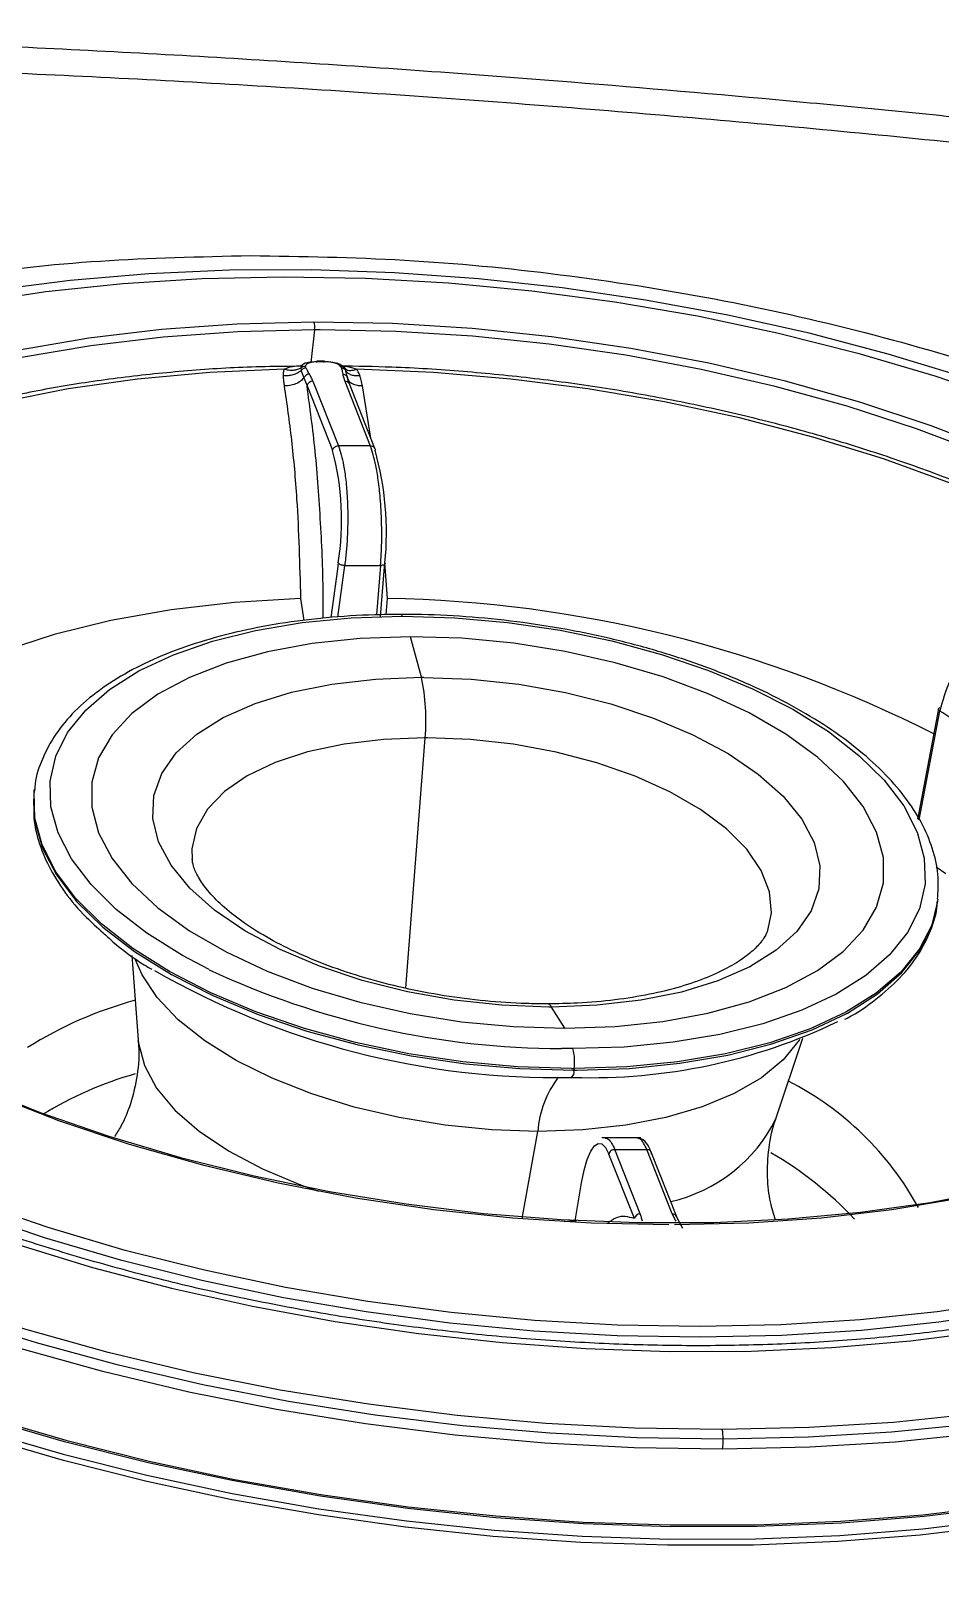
# Model space of a CAD drawing. Extents: x 943 to 1030, y 781 to 934.
# Drawn here: x 1004.352 to 1006.319, y 819.148 to 822.481 of the extents above; entities that cross this region are included whole.
import ezdxf

# ---------------------------------------------------------------- set-up
doc = ezdxf.new("R2010")
doc.units = 0
doc.header["$MEASUREMENT"] = 0
doc.layers.add('1', color=4, linetype='Continuous')

# ---------------------------------------------------------------- blocks, each defined once
blk = doc.blocks.new('AIRA')
at = {"layer": '1', "color": 3, "linetype": 'Continuous', "lineweight": 25}
for p, q in [((61.7885, 18.6687), (61.7801, 18.5981)), ((61.809, 18.6009), (61.7939, 18.6009)), ((61.753, 18.59), (61.731, 18.5896)), ((61.7587, 18.5861), (61.7591, 18.5802)), ((61.7591, 18.5802), (61.7653, 18.5648)), ((61.7653, 18.5648), (61.772, 18.5475)), ((61.8543, 18.5842), (61.8515, 18.5878)), ((61.856, 18.5803), (61.853, 18.5862)), ((61.8572, 18.5827), (61.8543, 18.5843)), ((61.8584, 18.5701), (61.856, 18.5803)), ((61.8597, 18.5648), (61.8584, 18.5701)), ((61.8585, 18.5679), (61.8586, 18.57)), ((61.8629, 18.553), (61.8585, 18.5679)), ((61.8592, 18.5674), (61.8602, 18.5609)), ((61.8629, 18.5577), (61.8597, 18.5648)), ((61.8625, 18.554), (61.8597, 18.5648)), ((61.772, 18.5475), (61.827, 18.4081)), ((61.7847, 18.5576), (61.8398, 18.4181)), ((61.8539, 18.5575), (61.9089, 18.4181)), ((61.9187, 18.4121), (61.8636, 18.5516)), ((61.9099, 18.4343), (61.8923, 18.5473)), ((61.9089, 18.4181), (61.8398, 18.4181)), ((61.9313, 18.0489), (61.9406, 18.1646)), ((61.9464, 18.0879), (61.9406, 18.1653)), ((61.8376, 18.1514), (61.8232, 18.0464)), ((61.8394, 18.1645), (61.8376, 18.1514)), ((61.8383, 18.0474), (61.8536, 18.159)), ((61.8536, 18.159), (61.931, 18.1591)), ((61.931, 18.1591), (61.9224, 18.0524)), ((61.758, 18.0879), (61.7651, 18.0398)), ((61.943, 18.0527), (61.9464, 18.0879)), ((62.0194, 17.9172), (61.9956, 18.0051)), ((63.1377, 17.8491), (63.0931, 17.6131)), ((63.0963, 17.6089), (63.1407, 17.8442)), ((61.9858, 17.2447), (62.0276, 17.7867)), ((61.1825, 17.6753), (61.182, 17.6715)), ((61.182, 17.6714), (61.1825, 17.6753)), ((63.1328, 17.5075), (63.1539, 17.4932)), ((63.1356, 17.4295), (63.136, 17.4333)), ((63.1365, 17.4372), (63.136, 17.4333)), ((61.3931, 17.3155), (61.4069, 17.1333)), ((62.3298, 17.1583), (62.3007, 17.2043)), ((62.7861, 16.9624), (62.8445, 17.137)), ((62.3471, 17.1143), (62.3226, 17.1144)), ((62.3498, 17.0714), (62.3494, 17.0676)), ((62.2374, 16.7468), (62.2715, 16.9352)), ((62.4937, 16.9215), (62.4096, 16.9214)), ((62.48, 16.7467), (62.4251, 16.886)), ((62.4378, 16.896), (62.507, 16.8961)), ((62.4928, 16.7568), (62.4378, 16.896)), ((62.5619, 16.7568), (62.507, 16.8961)), ((62.5716, 16.7509), (62.5167, 16.8902)), ((62.3519, 16.7419), (62.3658, 16.824)), ((62.5776, 16.7382), (62.5709, 16.7523)), ((62.5848, 16.7253), (62.5775, 16.7384))]:
    blk.add_line(p, q, dxfattribs=at)
at = {"layer": '1', "color": 3, "linetype": 'Continuous', "lineweight": 25, "flags": 128}
for points in [[(63.8351, 18.2863), (63.7914, 18.3109), (63.6546, 18.3815), (63.5091, 18.4478), (63.3558, 18.5092), (63.1955, 18.5655), (63.0292, 18.6163), (62.8579, 18.6614), (62.6825, 18.7003), (62.5042, 18.7331), (62.3239, 18.7593), (62.1426, 18.779), (61.9615, 18.7919), (61.7817, 18.798), (61.604, 18.7973), (61.4297, 18.7897), (61.2597, 18.7754), (61.0951, 18.7543), (60.9367, 18.7267), (60.7855, 18.6926), (60.6424, 18.6523), (60.5301, 18.6142)], [(61.0463, 18.7269), (61.2069, 18.7513), (61.3735, 18.7689), (61.5449, 18.7796), (61.7202, 18.7834), (61.8983, 18.7802), (62.078, 18.77), (62.2584, 18.753), (62.4381, 18.7291), (62.6163, 18.6986), (62.7917, 18.6617), (62.9632, 18.6185), (63.1299, 18.5694), (63.2908, 18.5146)], [(61.7885, 18.6687), (61.6225, 18.6645), (61.4608, 18.653), (61.3045, 18.6343), (61.1548, 18.6085), (61.013, 18.5757), (60.88, 18.5363), (60.7569, 18.4906), (60.6445, 18.4388), (60.5439, 18.3815), (60.4557, 18.3189), (60.3806, 18.2517), (60.3191, 18.1802), (60.2718, 18.1052), (60.239, 18.027), (60.221, 17.9464), (60.2179, 17.8639), (60.2296, 17.7801), (60.2562, 17.6958)], [(61.7871, 18.6853), (61.62, 18.6811), (61.4571, 18.6695), (61.2998, 18.6507), (61.1491, 18.6247), (61.0063, 18.5917), (60.8723, 18.552), (60.7484, 18.506), (60.6353, 18.4539), (60.534, 18.3961), (60.4451, 18.3331), (60.3695, 18.2654), (60.3077, 18.1935), (60.26, 18.1179), (60.2407, 18.0766)], [(64.1131, 17.7168), (64.0716, 17.8017), (64.0157, 17.8859), (63.9458, 17.9687), (63.8625, 18.0496), (63.7664, 18.1279), (63.6581, 18.2031), (63.5387, 18.2745), (63.4088, 18.3416), (63.2696, 18.4039), (63.1221, 18.461), (62.9674, 18.5123), (62.8068, 18.5576), (62.6413, 18.5964), (62.4723, 18.6284), (62.3011, 18.6535), (62.1289, 18.6715), (61.9572, 18.6821), (61.7871, 18.6853)], [(62.5665, 16.7339), (62.7277, 16.7379), (62.885, 16.7487), (63.0372, 16.7664), (63.1832, 16.7908)], [(63.2336, 18.4004), (63.0901, 18.4545), (62.94, 18.5032), (62.7844, 18.5461), (62.6244, 18.583), (62.4613, 18.6135), (62.2961, 18.6375), (62.13, 18.6548), (61.9643, 18.6652), (61.8002, 18.6687)], [(61.7226, 18.5834), (61.5617, 18.5763), (61.4055, 18.562), (61.2552, 18.5407), (61.1119, 18.5124), (60.9766, 18.4775), (60.8506, 18.4361), (60.7346, 18.3887), (60.6297, 18.3355), (60.5366, 18.277), (60.456, 18.2136), (60.3886, 18.1459)], [(63.5549, 18.147), (63.4344, 18.2147), (63.3042, 18.2779), (63.1653, 18.3363), (63.0188, 18.3894), (62.8658, 18.4368), (62.7074, 18.478), (62.5449, 18.5128), (62.3796, 18.541), (62.2126, 18.5622), (62.0453, 18.5764), (61.879, 18.5834)], [(62.6721, 16.2699), (62.4855, 16.2728), (62.2972, 16.2825), (62.1081, 16.2989), (61.9193, 16.322), (61.7318, 16.3516), (61.5466, 16.3876), (61.3646, 16.4298), (61.1869, 16.478), (61.0143, 16.5318)], [(61.758, 18.0879), (61.6153, 18.0793), (61.478, 18.0633), (61.3475, 18.0401), (61.2252, 18.0098), (61.1123, 17.9728), (61.01, 17.9295), (60.9194, 17.8803), (60.8874, 17.8597)], [(61.5604, 17.2851), (61.5029, 17.3154), (61.4258, 17.3637), (61.3594, 17.4151), (61.3048, 17.469), (61.2626, 17.5245), (61.2336, 17.5808), (61.2182, 17.6372), (61.2165, 17.6927), (61.2286, 17.7466), (61.2543, 17.7981), (61.2933, 17.8465), (61.3449, 17.891), (61.4085, 17.931), (61.4831, 17.9659), (61.5676, 17.9952), (61.6607, 18.0185), (61.7612, 18.0354), (61.8675, 18.0456), (61.9782, 18.0492)], [(61.9782, 18.0492), (62.0915, 18.0459), (62.2059, 18.0358), (62.3196, 18.0191), (62.4311, 17.996), (62.5386, 17.9669), (62.6406, 17.9322), (62.7357, 17.8924), (62.8225, 17.848), (62.8996, 17.7998), (62.9659, 17.7483), (63.0206, 17.6945), (63.0627, 17.639), (63.0917, 17.5826), (63.1072, 17.5263), (63.1089, 17.4707), (63.0968, 17.4168), (63.071, 17.3653), (63.0321, 17.3169), (62.9804, 17.2724), (62.9168, 17.2324), (62.8422, 17.1975), (62.7578, 17.1682), (62.6646, 17.145), (62.5641, 17.1281), (62.4578, 17.1178), (62.3471, 17.1143)], [(61.9956, 18.0051), (61.8872, 18.0014), (61.7835, 17.9905), (61.6863, 17.9726), (61.5972, 17.948), (61.5178, 17.9171), (61.4495, 17.8805), (61.3934, 17.8388), (61.3504, 17.7927), (61.3213, 17.743), (61.3066, 17.6905), (61.3066, 17.6362), (61.3212, 17.5809), (61.3502, 17.5256), (61.3931, 17.4713), (61.4492, 17.4189), (61.5175, 17.3693), (61.5968, 17.3233), (61.6858, 17.2818), (61.783, 17.2453), (61.8866, 17.2147), (61.995, 17.1903), (62.1063, 17.1726), (62.2185, 17.1619), (62.3298, 17.1583)], [(62.3298, 17.1583), (62.4382, 17.1621), (62.5419, 17.173), (62.6391, 17.1909), (62.7281, 17.2155), (62.8075, 17.2463), (62.8758, 17.2829), (62.932, 17.3246), (62.9749, 17.3707), (63.004, 17.4205), (63.0187, 17.4729), (63.0187, 17.5273), (63.0041, 17.5825), (62.9751, 17.6378), (62.9322, 17.6921), (62.8761, 17.7445), (62.8079, 17.7941), (62.7285, 17.8401), (62.6395, 17.8817), (62.5424, 17.9181), (62.4387, 17.9488), (62.3303, 17.9732), (62.219, 17.9909), (62.1068, 18.0016), (61.9956, 18.0051)], [(62.2952, 17.2043), (62.1931, 17.2082), (62.0903, 17.2193), (61.989, 17.2373), (61.8911, 17.2618), (61.7987, 17.2924), (61.7136, 17.3284), (61.6375, 17.3691), (61.572, 17.4137), (61.5185, 17.4613), (61.4779, 17.5108), (61.4511, 17.5615), (61.4387, 17.612), (61.441, 17.6616), (61.4577, 17.7091), (61.4888, 17.7536), (61.5334, 17.7942), (61.5907, 17.8301), (61.6595, 17.8605), (61.7385, 17.8848), (61.826, 17.9026), (61.9203, 17.9134), (62.0194, 17.9172)], [(62.025, 17.9171), (62.127, 17.9132), (62.2298, 17.9022), (62.3311, 17.8842), (62.429, 17.8597), (62.5214, 17.8291), (62.6065, 17.7931), (62.6826, 17.7524), (62.7481, 17.7078), (62.8017, 17.6602), (62.8422, 17.6106), (62.869, 17.56), (62.8814, 17.5095), (62.8792, 17.4599), (62.8624, 17.4124), (62.8314, 17.3679), (62.7868, 17.3273), (62.7295, 17.2914), (62.6606, 17.261), (62.5817, 17.2367), (62.4941, 17.2189), (62.3999, 17.208), (62.3007, 17.2043)], [(62.0276, 17.7867), (61.9375, 17.7831), (61.8522, 17.7728), (61.7734, 17.7559), (61.7031, 17.7328), (61.6426, 17.7041), (61.5934, 17.6702), (61.5566, 17.6321), (61.533, 17.5906), (61.5231, 17.5465), (61.5233, 17.524)], [(62.7686, 17.3698), (62.7764, 17.408), (62.7724, 17.4536), (62.7545, 17.4997), (62.7232, 17.5453), (62.6792, 17.5895), (62.6234, 17.6311), (62.557, 17.6693), (62.4817, 17.7032), (62.3989, 17.7321), (62.3106, 17.7554), (62.2187, 17.7724), (62.1253, 17.783), (62.0324, 17.7867)], [(61.0532, 17.0334), (61.1947, 16.9765), (61.3433, 16.9249), (61.498, 16.879), (61.6576, 16.8391), (61.8209, 16.8055), (61.9868, 16.7784), (62.154, 16.758), (62.3215, 16.7445), (62.4879, 16.738), (62.6521, 16.7384), (62.8129, 16.7459), (62.9691, 16.7604), (63.1196, 16.7816), (63.2634, 16.8096)], [(60.2562, 17.6958), (60.2972, 17.6118), (60.3525, 17.5286), (60.4215, 17.4466), (60.5037, 17.3665), (60.5987, 17.289), (60.7055, 17.2146), (60.8234, 17.1438), (60.9516, 17.0773), (61.089, 17.0155), (61.2347, 16.9588), (61.3875, 16.9078), (61.5462, 16.8627), (61.7097, 16.824), (61.8767, 16.7919), (62.046, 16.7667), (62.2164, 16.7486), (62.3864, 16.7376), (62.5548, 16.7339)], [(61.182, 17.6715), (61.1812, 17.6634), (61.1803, 17.6451)], [(62.3441, 17.0714), (62.2271, 17.0751), (62.1092, 17.0858), (61.992, 17.1033), (61.8772, 17.1274), (61.7666, 17.1577), (61.6616, 17.1937), (61.5638, 17.2349), (61.4747, 17.2808), (61.3956, 17.3307), (61.3275, 17.3838), (61.2716, 17.4394), (61.2285, 17.4967), (61.1989, 17.5548), (61.1833, 17.6129), (61.1819, 17.6701), (61.182, 17.6714)], [(61.1415, 16.692), (61.3078, 16.6412), (61.4791, 16.5962), (61.6544, 16.5572), (61.8328, 16.5245), (62.0131, 16.4982), (62.1944, 16.4785), (62.3754, 16.4656), (62.5553, 16.4595), (62.7329, 16.4602), (62.9072, 16.4678), (63.0772, 16.4821), (63.2419, 16.5032)], [(61.1803, 17.6451), (61.1833, 17.6061), (61.1996, 17.548), (61.2299, 17.49), (61.2736, 17.4328), (61.3302, 17.3773), (61.3989, 17.3243), (61.4786, 17.2746), (61.5681, 17.229), (61.6662, 17.188), (61.7715, 17.1522), (61.8824, 17.1223), (61.9974, 17.0985), (62.1146, 17.0814), (62.2325, 17.071), (62.3494, 17.0676)], [(64.6806, 17.5673), (64.7117, 17.4724), (64.7285, 17.378), (64.731, 17.2847), (64.719, 17.1929), (64.6928, 17.1031), (64.6524, 17.0159), (64.5981, 16.9317), (64.5301, 16.8511), (64.4489, 16.7744), (64.3548, 16.7021), (64.2485, 16.6346), (64.1306, 16.5723), (64.0016, 16.5155), (63.8623, 16.4646), (63.7134, 16.4197), (63.5559, 16.3813), (63.3906, 16.3494), (63.2184, 16.3243), (63.0403, 16.3062), (62.8572, 16.295), (62.6703, 16.2909)], [(62.6703, 16.2909), (62.4805, 16.2939), (62.2889, 16.304), (62.0966, 16.3211), (61.9047, 16.3452), (61.7141, 16.376), (61.5261, 16.4135), (61.3416, 16.4574), (61.1617, 16.5074), (60.9874, 16.5633), (60.8196, 16.6248), (60.6593, 16.6916), (60.5075, 16.7631), (60.3648, 16.8392), (60.2322, 16.9193), (60.1104, 17.0029), (60, 17.0897), (59.9018, 17.1791), (59.8161, 17.2706), (59.7436, 17.3638), (59.6845, 17.4581), (59.6394, 17.5529)], [(62.671, 16.2481), (62.4795, 16.2511), (62.2862, 16.2613), (62.0922, 16.2786), (61.8985, 16.3029), (61.7062, 16.334), (61.5165, 16.3718), (61.3303, 16.416), (61.1488, 16.4665), (60.9729, 16.523), (60.8036, 16.585), (60.6419, 16.6524), (60.4886, 16.7246), (60.3447, 16.8013), (60.2109, 16.8821), (60.088, 16.9665), (59.9766, 17.0541), (59.8775, 17.1443), (59.791, 17.2367), (59.7179, 17.3307), (59.6583, 17.4258), (59.6127, 17.5215)], [(63.136, 17.4333), (63.1239, 17.3829), (63.0971, 17.3298), (63.0567, 17.28), (63.0032, 17.2342), (62.9375, 17.193), (62.8605, 17.1571), (62.7733, 17.1269), (62.6772, 17.103), (62.5736, 17.0856), (62.4639, 17.075), (62.3498, 17.0714)], [(64.7286, 17.4524), (64.7366, 17.4149), (64.7467, 17.3225), (64.7431, 17.2313), (64.7256, 17.1418), (64.6944, 17.0544), (64.6497, 16.9697), (64.5918, 16.8881), (64.5208, 16.81), (64.4372, 16.7358), (64.3415, 16.666), (64.2341, 16.6008), (64.1157, 16.5407), (63.9868, 16.486), (63.8481, 16.4369), (63.7005, 16.3938), (63.5446, 16.3568), (63.3813, 16.3262), (63.2115, 16.3021), (63.036, 16.2846), (62.8559, 16.2738), (62.6721, 16.2699)], [(62.3554, 17.0676), (62.4693, 17.0716), (62.5787, 17.0826), (62.682, 17.1003), (62.7776, 17.1246), (62.8643, 17.155), (62.9408, 17.1912), (63.0058, 17.2327), (63.0586, 17.2787), (63.0983, 17.3287), (63.1244, 17.3819), (63.1356, 17.4295)], [(64.6132, 16.7421), (64.5483, 16.6617), (64.4705, 16.5851), (64.3803, 16.5127), (64.2782, 16.4448), (64.1646, 16.3818), (64.0401, 16.324), (63.9056, 16.2718), (63.7615, 16.2254), (63.6088, 16.1851), (63.4482, 16.1511), (63.2807, 16.1235), (63.107, 16.1026), (62.9281, 16.0884), (62.745, 16.081), (62.5587, 16.0805), (62.3701, 16.0868), (62.1803, 16.1), (61.9902, 16.1198), (61.8009, 16.1464), (61.6134, 16.1794), (61.4286, 16.2187), (61.2477, 16.2642), (61.0714, 16.3155)], [(61.0746, 16.3187), (61.2503, 16.2675), (61.4307, 16.2222), (61.6149, 16.1829), (61.8019, 16.15), (61.9906, 16.1236), (62.1801, 16.1038), (62.3694, 16.0907), (62.5574, 16.0844), (62.7432, 16.0849), (62.9258, 16.0923), (63.1041, 16.1064), (63.2772, 16.1273), (63.4443, 16.1547), (63.6044, 16.1886), (63.7566, 16.2288), (63.9002, 16.2751), (64.0344, 16.3271), (64.1585, 16.3847), (64.2717, 16.4475), (64.3736, 16.5152), (64.4635, 16.5875), (64.5411, 16.6639), (64.6057, 16.744)], [(61.0681, 16.2887), (61.2443, 16.2373), (61.4253, 16.1919), (61.61, 16.1525), (61.7975, 16.1195), (61.9869, 16.093), (62.1769, 16.0731), (62.3668, 16.06), (62.5554, 16.0537), (62.7417, 16.0542), (62.9248, 16.0616), (63.1037, 16.0758), (63.2773, 16.0967), (63.4449, 16.1242), (63.6055, 16.1582), (63.7582, 16.1985), (63.9022, 16.2449), (64.0368, 16.2971), (64.1612, 16.3549), (64.2748, 16.4179), (64.377, 16.4858), (64.4672, 16.5583), (64.545, 16.6349), (64.559, 16.6507)], [(64.5998, 16.6998), (64.5352, 16.6197), (64.4577, 16.5433), (64.3678, 16.4711), (64.2659, 16.4034), (64.1527, 16.3406), (64.0286, 16.283), (63.8945, 16.231), (63.7509, 16.1847), (63.5987, 16.1446), (63.4386, 16.1107), (63.2716, 16.0832), (63.0984, 16.0624), (62.9201, 16.0482), (62.7376, 16.0409), (62.5519, 16.0403), (62.3639, 16.0466), (62.1746, 16.0597), (61.9852, 16.0795), (61.7965, 16.106), (61.6095, 16.1389), (61.4254, 16.1781), (61.245, 16.2234), (61.0693, 16.2746)], [(64.1273, 16.8488), (64.0925, 16.8262), (63.9858, 16.7653), (63.868, 16.7097), (63.7397, 16.6598), (63.6017, 16.6159), (63.455, 16.5782), (63.3004, 16.547), (63.1388, 16.5225), (62.9712, 16.5047), (62.7987, 16.494), (62.6223, 16.4902), (62.4432, 16.4934), (62.2624, 16.5036), (62.081, 16.5208), (61.9001, 16.5448), (61.7209, 16.5755), (61.5444, 16.6126), (61.3718, 16.6561), (61.2041, 16.7055), (61.0423, 16.7606)], [(62.2715, 16.9352), (62.1716, 16.9385), (62.0708, 16.9485), (61.9711, 16.9651), (61.8743, 16.9879), (61.7823, 17.0165), (61.6966, 17.0503), (61.619, 17.0889), (61.5509, 17.1313), (61.4935, 17.1769), (61.448, 17.2247), (61.4151, 17.274), (61.4003, 17.3076)], [(64.0023, 16.8001), (63.9768, 16.7866), (63.8597, 16.7314), (63.7322, 16.6818), (63.5951, 16.6381), (63.4492, 16.6007), (63.2955, 16.5697), (63.1349, 16.5453), (62.9683, 16.5277), (62.7969, 16.517), (62.6216, 16.5132), (62.4435, 16.5164), (62.2638, 16.5266), (62.0835, 16.5436), (61.9037, 16.5675), (61.7256, 16.598), (61.5502, 16.6349), (61.3786, 16.6781), (61.2119, 16.7272), (61.0511, 16.782)], [(61.4069, 17.1333), (61.4076, 17.1263), (61.4203, 17.0777), (61.4467, 17.0291), (61.4864, 16.9815), (61.5386, 16.9359), (61.6021, 16.8932), (61.6757, 16.8543), (61.7579, 16.82), (61.797, 16.8064)], [(62.838, 17.1344), (62.8368, 17.1325), (62.8022, 17.09), (62.7551, 17.0514), (62.6962, 17.0174), (62.6268, 16.9886), (62.5481, 16.9656), (62.4615, 16.9489), (62.3688, 16.9387), (62.2715, 16.9352)], [(64.6603, 16.9608), (64.6162, 16.8947), (64.5476, 16.8133), (64.4657, 16.736), (64.3708, 16.663), (64.2635, 16.5949), (64.1445, 16.532), (64.0143, 16.4747), (63.8737, 16.4233), (63.7236, 16.3781), (63.5646, 16.3393), (63.3978, 16.3071), (63.2241, 16.2818), (63.0444, 16.2635), (62.8597, 16.2522), (62.671, 16.2481)], [(62.3658, 16.824), (62.3715, 16.8516), (62.3781, 16.8748), (62.3856, 16.8925), (62.3936, 16.9042), (62.4018, 16.9095), (62.41, 16.9082), (62.4179, 16.9002), (62.4251, 16.886)], [(62.3281, 16.7406), (62.3362, 16.7412), (62.3548, 16.7428)]]:
    blk.add_lwpolyline(points, dxfattribs=at)
at = {"layer": '1', "color": 3, "linetype": 'Continuous', "lineweight": 25}
for centre, radius, start, end in [((61.7539, 18.6741), 0.035, 351.11, 18.6643), ((61.7994, 14.8503), 3.8184, 89.9886, 90.1637), ((61.7844, 18.5448), 0.0128, 88.7137, 167.6672), ((61.8544, 18.5474), 0.0101, 24.1036, 92.8555), ((61.2646, 18.2573), 0.5823, 350.8279, 15.0014), ((61.2883, 18.2301), 0.6555, 354.2652, 15.7595), ((61.8957, 15.3537), 2.7347, 63.2283, 88.9379), ((61.9733, 18.0485), 0.00488, 7.2911, 73.1916), ((61.6008, 17.8253), 0.4285, 354.8244, 12.3744), ((62.0208, 16.5065), 1.4106, 89.8302, 90.0559), ((62.4352, 16.6996), 1.3446, 55.7092, 58.3495), ((62.0288, 16.5621), 1.2246, 89.8302, 90.0559), ((62.3095, 18.792), 1.7402, 240.0896, 271.0722), ((62.3279, 18.9261), 1.8117, 244.9325, 269.8316), ((61.626, 16.3887), 0.8602, 105.2037, 122.22), ((62.2909, 17.2006), 0.0105, 21.0546, 83.9897), ((62.2994, 18.615), 1.4106, 269.8302, 270.0559), ((62.3861, 18.2886), 1.2371, 268.2366, 295.5648), ((62.2449, 17.0863), 0.106, 351.8985, 15.3004), ((62.3377, 17.0636), 0.0123, 290.6451, 18.8599), ((62.348, 18.9816), 1.9102, 269.883, 270.0559), ((62.3475, 18.9708), 1.9032, 270.0559, 270.2386), ((61.6278, 16.2696), 0.8222, 106.0677, 121.3722), ((62.4824, 16.9226), 0.2113, 142.1348, 176.568), ((62.3402, 18.9143), 1.8622, 270.0559, 270.2386), ((62.5131, 16.4538), 0.662, 28.6124, 63.0358), ((62.4838, 17.1131), 0.3378, 282.8092, 333.5125), ((62.3724, 16.1942), 0.8033, 43.3652, 59.9102), ((62.4925, 16.744), 0.0128, 88.7138, 167.6672), ((62.5624, 16.7468), 0.0101, 24.1036, 92.8556), ((62.5292, 16.2683), 0.1429, 0.6347, 9.0963), ((62.5132, 16.2667), 0.1589, 353.2744, 1.148)]:
    blk.add_arc(centre, radius, start, end, dxfattribs=at)
for points, knots in [([(65.4708, 18.8278), (65.351, 18.8465), (65.1272, 18.8815), (64.8123, 18.9275), (64.5441, 18.9649), (64.3295, 18.9935), (64.1655, 19.0146), (64.0553, 19.0284), (63.9735, 19.0385), (63.9076, 19.0465), (63.8382, 19.0548), (63.7688, 19.063), (63.5659, 19.0867), (63.2286, 19.1236), (62.7567, 19.1696), (62.2423, 19.2132), (61.6873, 19.2522), (61.0947, 19.2839), (60.6639, 19.2994), (60.389, 19.3064), (60.2602, 19.3092), (60.119, 19.3117), (59.9609, 19.3137), (59.7859, 19.315), (59.5947, 19.3153), (59.3874, 19.3144), (59.2449, 19.3125), (59.1708, 19.3115)], [0, 0, 0, 0, 0.057734, 0.107799, 0.150196, 0.184925, 0.209142, 0.22742, 0.236692, 0.247528, 0.258364, 0.2692, 0.280036, 0.353324, 0.426612, 0.499899, 0.593166, 0.686428, 0.779693, 0.799212, 0.819232, 0.842139, 0.867935, 0.896619, 0.928191, 0.962651, 1, 1, 1, 1]), ([(59.1708, 19.2506), (59.3716, 19.2532), (59.7703, 19.2582), (60.3851, 19.2507), (61.0087, 19.2315), (61.6429, 19.1997), (62.2834, 19.1558), (62.9271, 19.1), (63.5705, 19.0333), (64.2096, 18.956), (64.8448, 18.8694), (65.2613, 18.8046), (65.4708, 18.772)], [0, 0, 0, 0, 0.100877, 0.200263, 0.300102, 0.400101, 0.500002, 0.599916, 0.699917, 0.799692, 0.899256, 1, 1, 1, 1]), ([(60.2015, 18.5522), (60.2078, 18.5557), (60.2817, 18.5961), (60.4551, 18.6576), (60.7192, 18.7336), (61.0117, 18.7873), (61.3222, 18.822), (61.5405, 18.8268), (61.6497, 18.8292)], [0, 0, 0, 0, 0.018443, 0.214755, 0.411066, 0.607377, 0.803689, 1, 1, 1, 1]), ([(61.6497, 18.8292), (61.7605, 18.8274), (61.9821, 18.8239), (62.32, 18.7911), (62.6545, 18.7388), (62.9807, 18.6659), (63.2928, 18.5743), (63.5854, 18.4651), (63.8545, 18.3408), (64.0909, 18.2023), (64.2452, 18.098), (64.3083, 18.0387), (64.3156, 18.0318)], [0, 0, 0, 0, 0.109516, 0.219032, 0.328548, 0.438064, 0.54758, 0.657096, 0.766612, 0.876128, 0.985644, 1, 1, 1, 1]), ([(61.7817, 18.5981), (61.7814, 18.5981), (61.7769, 18.5981), (61.7697, 18.597), (61.7616, 18.5939), (61.7597, 18.5888), (61.7587, 18.5861)], [0, 0, 0, 0, 0.022981, 0.332324, 0.658971, 1, 1, 1, 1]), ([(61.7953, 18.5994), (61.791, 18.5992), (61.7829, 18.5989), (61.7741, 18.5964), (61.7694, 18.5931), (61.7689, 18.5907), (61.7687, 18.5895)], [0, 0, 0, 0, 0.333507, 0.622395, 0.821331, 1, 1, 1, 1]), ([(61.7953, 18.5994), (61.795, 18.5999), (61.7946, 18.6008), (61.7937, 18.601), (61.793, 18.6003), (61.7925, 18.599), (61.7923, 18.5983)], [0, 0, 0, 0, 0.244431, 0.5, 0.75557, 1, 1, 1, 1]), ([(61.8103, 18.5994), (61.8075, 18.5994), (61.8025, 18.5994), (61.7975, 18.5994), (61.7953, 18.5994)], [0, 0, 0, 0, 0.56, 1, 1, 1, 1]), ([(61.8103, 18.5994), (61.8101, 18.5999), (61.8096, 18.6009), (61.8089, 18.601), (61.8081, 18.6003), (61.8077, 18.599), (61.8075, 18.5983)], [0, 0, 0, 0, 0.244427, 0.5, 0.755573, 1, 1, 1, 1]), ([(61.8447, 18.5896), (61.8438, 18.5905), (61.8419, 18.5925), (61.8369, 18.5952), (61.8299, 18.5975), (61.8206, 18.5991), (61.8139, 18.5993), (61.8103, 18.5994)], [0, 0, 0, 0, 0.14944, 0.31246, 0.494168, 0.732247, 1, 1, 1, 1]), ([(61.731, 18.5896), (61.7046, 18.5893), (61.6278, 18.5883), (61.504, 18.5799), (61.3606, 18.5651), (61.2225, 18.544), (61.0903, 18.5171), (60.965, 18.4844), (60.8472, 18.4463), (60.7382, 18.4027), (60.6504, 18.3613), (60.6031, 18.3326), (60.5855, 18.3219)], [0, 0, 0, 0, 0.057493, 0.16702, 0.276571, 0.386154, 0.495775, 0.605441, 0.715158, 0.82493, 0.934754, 1, 1, 1, 1]), ([(61.7226, 18.5834), (61.7218, 18.5809), (61.7205, 18.5764), (61.7204, 18.5717), (61.7204, 18.5696)], [0, 0, 0, 0, 0.560401, 1, 1, 1, 1]), ([(61.7591, 18.5802), (61.7566, 18.5783), (61.7517, 18.5747), (61.7418, 18.571), (61.7311, 18.5691), (61.7239, 18.5694), (61.7204, 18.5696)], [0, 0, 0, 0, 0.2502, 0.506834, 0.75985, 1, 1, 1, 1]), ([(61.7204, 18.5696), (61.7206, 18.5654), (61.721, 18.5581), (61.7221, 18.5505), (61.7226, 18.5472)], [0, 0, 0, 0, 0.56059, 1, 1, 1, 1]), ([(61.7226, 18.5834), (61.7283, 18.5859), (61.739, 18.5907), (61.752, 18.5905), (61.758, 18.5904)], [0, 0, 0, 0, 0.538502, 1, 1, 1, 1]), ([(61.7587, 18.5861), (61.7564, 18.5848), (61.7516, 18.5822), (61.7423, 18.5807), (61.7324, 18.5808), (61.7258, 18.5825), (61.7226, 18.5834)], [0, 0, 0, 0, 0.249587, 0.505304, 0.75823, 1, 1, 1, 1]), ([(61.7653, 18.5648), (61.763, 18.5623), (61.7584, 18.5571), (61.7474, 18.5513), (61.7349, 18.5477), (61.7266, 18.5474), (61.7226, 18.5472)], [0, 0, 0, 0, 0.252962, 0.513343, 0.766497, 1, 1, 1, 1]), ([(61.7663, 18.5957), (61.7642, 18.5942), (61.7611, 18.5919), (61.7583, 18.591), (61.7581, 18.5909), (61.758, 18.5908)], [0, 0, 0, 0, 0.5277388, 0.7740191, 1, 1, 1, 1]), ([(61.7687, 18.5895), (61.7677, 18.5895), (61.7656, 18.5896), (61.762, 18.5886), (61.76, 18.5871), (61.7587, 18.5861)], [0, 0, 0, 0, 0.27723, 0.562127, 1, 1, 1, 1]), ([(61.7697, 18.5861), (61.7687, 18.586), (61.7667, 18.5857), (61.7637, 18.5845), (61.761, 18.5826), (61.7597, 18.581), (61.7591, 18.5802)], [0, 0, 0, 0, 0.245331, 0.5, 0.754669, 1, 1, 1, 1]), ([(61.7771, 18.573), (61.7759, 18.5729), (61.7734, 18.5726), (61.7699, 18.5707), (61.7669, 18.568), (61.7658, 18.5658), (61.7653, 18.5648)], [0, 0, 0, 0, 0.243098, 0.5, 0.756902, 1, 1, 1, 1]), ([(61.7697, 18.5861), (61.7694, 18.5867), (61.7689, 18.5879), (61.7688, 18.589), (61.7687, 18.5895)], [0, 0, 0, 0, 0.559773, 1, 1, 1, 1]), ([(61.7771, 18.573), (61.7757, 18.5755), (61.7732, 18.5798), (61.7708, 18.5842), (61.7697, 18.5861)], [0, 0, 0, 0, 0.559999, 1, 1, 1, 1]), ([(61.7847, 18.5576), (61.7835, 18.5605), (61.7813, 18.5656), (61.7784, 18.5708), (61.7771, 18.573)], [0, 0, 0, 0, 0.559967, 1, 1, 1, 1]), ([(61.853, 18.5862), (61.8504, 18.5888), (61.8452, 18.5939), (61.836, 18.5966), (61.8302, 18.5971), (61.8291, 18.5972)], [0, 0, 0, 0, 0.454528, 0.888717, 1, 1, 1, 1]), ([(63.5799, 18.1411), (63.5586, 18.1543), (63.5021, 18.1892), (63.4007, 18.2421), (63.2775, 18.2995), (63.1468, 18.3525), (63.01, 18.401), (62.8679, 18.4444), (62.7214, 18.4827), (62.5713, 18.5155), (62.4187, 18.5427), (62.2645, 18.564), (62.1097, 18.5793), (61.9684, 18.5884), (61.8798, 18.5896), (61.8421, 18.5902)], [0, 0, 0, 0, 0.0490388, 0.1301388, 0.2112061, 0.2922434, 0.3732547, 0.4542444, 0.5352169, 0.6161767, 0.6971278, 0.7780743, 0.85902, 0.939968, 1, 1, 1, 1]), ([(61.8447, 18.5896), (61.8451, 18.5889), (61.8459, 18.5878), (61.8462, 18.5867), (61.8464, 18.5862)], [0, 0, 0, 0, 0.559778, 1, 1, 1, 1]), ([(61.8447, 18.5896), (61.8456, 18.5896), (61.8473, 18.5896), (61.8496, 18.589), (61.8516, 18.5879), (61.8526, 18.5867), (61.853, 18.5862)], [0, 0, 0, 0, 0.246536, 0.5, 0.753464, 1, 1, 1, 1]), ([(61.8464, 18.5862), (61.847, 18.5837), (61.848, 18.5793), (61.8489, 18.5749), (61.8493, 18.573)], [0, 0, 0, 0, 0.5599989, 1, 1, 1, 1]), ([(61.8464, 18.5862), (61.8474, 18.586), (61.8495, 18.5858), (61.8523, 18.5845), (61.8546, 18.5827), (61.8556, 18.5811), (61.856, 18.5803)], [0, 0, 0, 0, 0.245349, 0.5, 0.754651, 1, 1, 1, 1]), ([(61.8478, 18.59), (61.8508, 18.59), (61.8617, 18.59), (61.8717, 18.5861), (61.879, 18.5834)], [0, 0, 0, 0, 0.2756512, 1, 1, 1, 1]), ([(61.8493, 18.573), (61.85, 18.5701), (61.8512, 18.565), (61.8531, 18.5598), (61.8539, 18.5575)], [0, 0, 0, 0, 0.559967, 1, 1, 1, 1]), ([(61.8493, 18.573), (61.8506, 18.5728), (61.8531, 18.5725), (61.8564, 18.5706), (61.8588, 18.568), (61.8594, 18.5658), (61.8597, 18.5648)], [0, 0, 0, 0, 0.243098, 0.5, 0.756902, 1, 1, 1, 1]), ([(61.853, 18.5862), (61.8542, 18.5849), (61.8567, 18.5823), (61.863, 18.5807), (61.8705, 18.5809), (61.8762, 18.5826), (61.879, 18.5834)], [0, 0, 0, 0, 0.249582, 0.505298, 0.758227, 1, 1, 1, 1]), ([(61.856, 18.5803), (61.8573, 18.5785), (61.8599, 18.5749), (61.8671, 18.5713), (61.8758, 18.5693), (61.8825, 18.5696), (61.8857, 18.5697)], [0, 0, 0, 0, 0.249818, 0.506113, 0.759177, 1, 1, 1, 1]), ([(61.8863, 18.5698), (61.8853, 18.5724), (61.8834, 18.5771), (61.8803, 18.5815), (61.879, 18.5834)], [0, 0, 0, 0, 0.55872, 1, 1, 1, 1]), ([(61.8857, 18.5697), (61.8858, 18.5697), (61.886, 18.5698), (61.8862, 18.5698), (61.8863, 18.5698)], [0, 0, 0, 0, 0.560667, 1, 1, 1, 1]), ([(61.8923, 18.5473), (61.8914, 18.5515), (61.8898, 18.5591), (61.8874, 18.5665), (61.8863, 18.5698)], [0, 0, 0, 0, 0.559326, 1, 1, 1, 1]), ([(61.7226, 18.5472), (61.7281, 18.5088), (61.7391, 18.4321), (61.7528, 18.2794), (61.756, 18.1605), (61.758, 18.0879)], [0, 0, 0, 0, 0.280145, 0.560297, 1, 1, 1, 1]), ([(61.8066, 18.045), (61.8068, 18.0592), (61.8074, 18.1293), (61.802, 18.2517), (61.791, 18.4082), (61.7783, 18.5011), (61.772, 18.5475)], [0, 0, 0, 0, 0.078498, 0.385672, 0.692847, 1, 1, 1, 1]), ([(61.8923, 18.5473), (61.8884, 18.5474), (61.8803, 18.5477), (61.8702, 18.5514), (61.8641, 18.555), (61.863, 18.5576), (61.8629, 18.5577)], [0, 0, 0, 0, 0.309911, 0.64601, 0.991793, 1, 1, 1, 1]), ([(61.8398, 18.4181), (61.8439, 18.4051), (61.8504, 18.3846), (61.8563, 18.3432), (61.8598, 18.3007), (61.8606, 18.2527), (61.8587, 18.2088), (61.8561, 18.1791), (61.8543, 18.1644), (61.8536, 18.159)], [0, 0, 0, 0, 0.225426, 0.356567, 0.499702, 0.690184, 0.837161, 0.94047, 1, 1, 1, 1]), ([(61.931, 18.1591), (61.9321, 18.1754), (61.9339, 18.2051), (61.9336, 18.2553), (61.9311, 18.3016), (61.9265, 18.3431), (61.9197, 18.3846), (61.9131, 18.4051), (61.9089, 18.4181)], [0, 0, 0, 0, 0.176664, 0.320153, 0.500148, 0.642587, 0.773522, 1, 1, 1, 1]), ([(61.9747, 18.0532), (61.9559, 18.053), (61.9013, 18.0525), (61.8129, 18.0468), (61.7123, 18.0343), (61.6172, 18.0156), (61.5287, 17.9911), (61.448, 17.9609), (61.3761, 17.9252), (61.3139, 17.8844), (61.2626, 17.8388), (61.2226, 17.789), (61.1962, 17.7358), (61.1832, 17.6958), (61.1829, 17.6739), (61.1828, 17.6708)], [0, 0, 0, 0, 0.045016, 0.130594, 0.216281, 0.30209, 0.388055, 0.474209, 0.560562, 0.647071, 0.733471, 0.819264, 0.903794, 0.986694, 1, 1, 1, 1]), ([(63.1357, 17.4377), (63.1368, 17.4533), (63.1394, 17.4874), (63.1283, 17.541), (63.1059, 17.5972), (63.0712, 17.6528), (63.025, 17.7072), (62.9675, 17.7598), (62.8996, 17.8097), (62.8223, 17.8562), (62.7368, 17.8988), (62.644, 17.937), (62.5453, 17.9704), (62.4418, 17.9986), (62.3348, 18.0213), (62.2256, 18.0383), (62.1157, 18.0492), (62.0319, 18.053), (61.9853, 18.0532), (61.9747, 18.0532)], [0, 0, 0, 0, 0.049959, 0.109496, 0.169603, 0.230761, 0.292881, 0.355575, 0.418477, 0.481345, 0.544114, 0.606778, 0.669353, 0.731858, 0.794316, 0.856747, 0.91917, 0.981604, 1, 1, 1, 1]), ([(63.3108, 18.0533), (63.2918, 18.0448), (63.2539, 18.0278), (63.201, 17.9753), (63.159, 17.9111), (63.1468, 17.8664), (63.1407, 17.8442)], [0, 0, 0, 0, 0.249561, 0.499965, 0.750385, 1, 1, 1, 1]), ([(63.1407, 17.8442), (63.1398, 17.8449), (63.1381, 17.8463), (63.1372, 17.8481), (63.1377, 17.8488), (63.1377, 17.8488)], [0, 0, 0, 0, 0.477245, 0.95449, 1, 1, 1, 1]), ([(63.1377, 17.8488), (63.1379, 17.8495), (63.1384, 17.8508), (63.1405, 17.8516), (63.1415, 17.8519)], [0, 0, 0, 0, 0.474966, 1, 1, 1, 1]), ([(61.1816, 17.6421), (61.1812, 17.6348), (61.1797, 17.609), (61.19, 17.5638), (61.212, 17.5076), (61.2471, 17.452), (61.2864, 17.4041), (61.3185, 17.376), (61.3309, 17.365)], [0, 0, 0, 0, 0.0763693, 0.2711188, 0.4677332, 0.6677839, 0.8709844, 1, 1, 1, 1]), ([(64.4232, 17.1338), (64.414, 17.116), (64.3921, 17.0738), (64.3435, 17.0097), (64.2801, 16.9418), (64.2051, 16.8774), (64.1195, 16.8167), (64.0235, 16.7599), (63.9177, 16.7075), (63.8024, 16.6597), (63.6784, 16.6167), (63.5463, 16.5789), (63.4067, 16.5465), (63.2604, 16.5197), (63.1082, 16.4986), (62.9509, 16.4834), (62.7894, 16.4741), (62.6245, 16.4709), (62.4571, 16.4738), (62.2881, 16.4827), (62.1185, 16.4976), (61.9491, 16.5185), (61.7809, 16.5451), (61.6147, 16.5775), (61.4514, 16.6153), (61.2921, 16.6584), (61.1374, 16.7066), (60.9882, 16.7595), (60.8454, 16.8169), (60.7096, 16.8785), (60.5817, 16.9439), (60.4623, 17.0127), (60.3521, 17.0845), (60.2516, 17.1589), (60.1613, 17.2354), (60.0818, 17.3136), (60.0133, 17.3931), (59.9563, 17.4733), (59.9159, 17.5438), (59.8972, 17.5874), (59.8899, 17.6043)], [0, 0, 0, 0, 0.019723, 0.046892, 0.073862, 0.10069, 0.127429, 0.154126, 0.180807, 0.207489, 0.234179, 0.260885, 0.287608, 0.314347, 0.341102, 0.36787, 0.39465, 0.421439, 0.448237, 0.475039, 0.501846, 0.528655, 0.555464, 0.582271, 0.609074, 0.635872, 0.662662, 0.689443, 0.716212, 0.742967, 0.769707, 0.796428, 0.82313, 0.849811, 0.876475, 0.903125, 0.929772, 0.956429, 0.983127, 1, 1, 1, 1]), ([(63.0963, 17.6089), (63.0958, 17.6092), (63.0948, 17.61), (63.0938, 17.6111), (63.0933, 17.6123), (63.0931, 17.6131), (63.0932, 17.6135), (63.0933, 17.6136)], [0, 0, 0, 0, 0.238378, 0.476755, 0.715133, 0.95351, 1, 1, 1, 1]), ([(62.292, 17.211), (62.2768, 17.2112), (62.2325, 17.2116), (62.1575, 17.2166), (62.0683, 17.2279), (61.9806, 17.2447), (61.8965, 17.2666), (61.8178, 17.2928), (61.746, 17.3228), (61.6828, 17.3554), (61.6295, 17.3896), (61.587, 17.4238), (61.5558, 17.4566), (61.5357, 17.4858), (61.5255, 17.5092), (61.5242, 17.5197), (61.5236, 17.5247)], [0, 0, 0, 0, 0.0398986, 0.1164224, 0.1931089, 0.2698153, 0.3463267, 0.4224711, 0.4980626, 0.5729019, 0.6467942, 0.7196047, 0.7913948, 0.8627179, 0.9346505, 1, 1, 1, 1]), ([(62.935, 17.1777), (62.9367, 17.1786), (62.9626, 17.1913), (63.0035, 17.2207), (63.0556, 17.2659), (63.0955, 17.3158), (63.1218, 17.369), (63.1347, 17.4081), (63.1351, 17.4293), (63.1352, 17.4315)], [0, 0, 0, 0, 0.014403, 0.210044, 0.405441, 0.599466, 0.790631, 0.978113, 1, 1, 1, 1]), ([(61.3309, 17.365), (61.3379, 17.3585), (61.3637, 17.3343), (61.3994, 17.3078), (61.4306, 17.2892), (61.436, 17.2861)], [0, 0, 0, 0, 0.234499, 0.868875, 1, 1, 1, 1]), ([(62.7683, 17.3704), (62.7668, 17.3661), (62.7633, 17.3568), (62.7489, 17.3375), (62.7238, 17.3146), (62.6872, 17.2908), (62.639, 17.2678), (62.5808, 17.2475), (62.5137, 17.2309), (62.4387, 17.2189), (62.3641, 17.2122), (62.3139, 17.2114), (62.292, 17.211)], [0, 0, 0, 0, 0.087149, 0.188766, 0.286479, 0.390278, 0.493517, 0.597422, 0.70267, 0.809281, 0.917042, 1, 1, 1, 1]), ([(61.4062, 17.1329), (61.4067, 17.1288), (61.4098, 17.1055), (61.4059, 17.0563), (61.3923, 16.9969), (61.3729, 16.9507), (61.3606, 16.9318), (61.3557, 16.9244)], [0, 0, 0, 0, 0.057383, 0.325713, 0.605013, 0.845885, 1, 1, 1, 1]), ([(62.7853, 16.744), (62.7814, 16.7563), (62.7731, 16.7829), (62.7664, 16.8375), (62.7699, 16.8993), (62.7784, 16.9438), (62.7861, 16.9623), (62.7862, 16.9625)], [0, 0, 0, 0, 0.211958, 0.456629, 0.721402, 0.997001, 1, 1, 1, 1]), ([(62.4168, 16.9206), (62.419, 16.9203), (62.4266, 16.9194), (62.4332, 16.9056), (62.4378, 16.896)], [0, 0, 0, 0, 0.301853, 1, 1, 1, 1]), ([(62.4865, 16.9208), (62.486, 16.9212), (62.4854, 16.9217), (62.4848, 16.9213), (62.4848, 16.9213)], [0, 0, 0, 0, 0.9768573, 1, 1, 1, 1]), ([(62.5167, 16.8901), (62.5148, 16.8943), (62.5099, 16.9054), (62.5019, 16.9178), (62.4907, 16.92), (62.486, 16.9209)], [0, 0, 0, 0, 0.257424, 0.687394, 1, 1, 1, 1]), ([(62.507, 16.8961), (62.5024, 16.9056), (62.4957, 16.9195), (62.4887, 16.9205), (62.4865, 16.9208)], [0, 0, 0, 0, 0.682848, 1, 1, 1, 1]), ([(58.1439, 16.7745), (58.144, 16.7741), (58.1448, 16.7711), (58.1541, 16.735), (58.1762, 16.6691), (58.218, 16.5806), (58.2735, 16.487), (58.3432, 16.3916), (58.4283, 16.2949), (58.5007, 16.223), (58.5598, 16.1691), (58.6093, 16.1263), (58.6654, 16.0805), (58.7339, 16.0278), (58.8131, 15.9708), (58.8886, 15.9202), (58.9451, 15.8841), (58.9888, 15.857), (59.036, 15.8287), (59.0942, 15.7949), (59.1555, 15.7607), (59.2327, 15.7193), (59.323, 15.6733), (59.4258, 15.6239), (59.5281, 15.5773), (59.6314, 15.5328), (59.7278, 15.4935), (59.821, 15.4572), (59.9145, 15.4225), (60.014, 15.3874), (60.1121, 15.3546), (60.2634, 15.3064), (60.4825, 15.2429), (60.7709, 15.1723), (61.0699, 15.111), (61.2703, 15.0806), (61.3708, 15.0653)], [0, 0, 0, 0, 0.000492, 0.004149, 0.048701, 0.089193, 0.123442, 0.175375, 0.219195, 0.257012, 0.276149, 0.295596, 0.318232, 0.34229, 0.372691, 0.402849, 0.418783, 0.427914, 0.44482, 0.463068, 0.481329, 0.499615, 0.530457, 0.557748, 0.583881, 0.611974, 0.637788, 0.656773, 0.681075, 0.70582, 0.727804, 0.749837, 0.810372, 0.875079, 0.937329, 1, 1, 1, 1]), ([(62.48, 16.7467), (62.467, 16.7504), (62.448, 16.7558), (62.4288, 16.7414), (62.4227, 16.7369)], [0, 0, 0, 0, 0.683472, 1, 1, 1, 1]), ([(62.4974, 16.7413), (62.4967, 16.7442), (62.4956, 16.7493), (62.4936, 16.7545), (62.4928, 16.7568)], [0, 0, 0, 0, 0.559967, 1, 1, 1, 1]), ([(62.5619, 16.7568), (62.5632, 16.7539), (62.5653, 16.7488), (62.5683, 16.7436), (62.5696, 16.7414)], [0, 0, 0, 0, 0.559967, 1, 1, 1, 1]), ([(61.3334, 14.796), (61.2199, 14.8118), (60.994, 14.8432), (60.661, 14.9072), (60.3363, 14.9824), (59.9884, 15.0787), (59.6249, 15.1995), (59.2566, 15.3475), (58.92, 15.5097), (58.6177, 15.6844), (58.3532, 15.8701), (58.1595, 16.0391), (58.0222, 16.186), (57.9268, 16.3079), (57.849, 16.4317), (57.7882, 16.5567), (57.7644, 16.6401), (57.7525, 16.6818)], [0, 0, 0, 0, 0.063485, 0.126414, 0.189356, 0.252511, 0.335807, 0.418927, 0.502062, 0.584527, 0.667308, 0.750347, 0.799852, 0.849382, 0.89921, 0.949613, 1, 1, 1, 1])]:
    blk.add_open_spline(points, degree=3, knots=knots, dxfattribs=at)
for points in [[(61.827, 18.4081), (61.8274, 18.4094), (61.8281, 18.412), (61.8312, 18.4153), (61.8353, 18.4177), (61.8383, 18.418), (61.8398, 18.4181)], [(61.9089, 18.4181), (61.9104, 18.418), (61.9133, 18.4177), (61.9168, 18.4154), (61.9191, 18.4121), (61.9192, 18.4095), (61.9192, 18.4081)], [(61.9406, 18.1646), (61.9407, 18.1639), (61.941, 18.1625), (61.939, 18.1607), (61.9356, 18.1594), (61.9325, 18.1592), (61.931, 18.1591)], [(61.8536, 18.159), (61.852, 18.1591), (61.8489, 18.1593), (61.8444, 18.1606), (61.8409, 18.1624), (61.8399, 18.1638), (61.8394, 18.1645)], [(62.4378, 16.896), (62.4363, 16.8959), (62.4333, 16.8956), (62.4293, 16.8933), (62.4262, 16.89), (62.4254, 16.8873), (62.4251, 16.886)], [(62.5172, 16.8861), (62.5172, 16.8874), (62.5171, 16.89), (62.5149, 16.8933), (62.5114, 16.8956), (62.5084, 16.8959), (62.507, 16.8961)]]:
    blk.add_open_spline(points, degree=3, dxfattribs=at)

msp = doc.modelspace()

# ---------------------------------------------------------------- block references
at = {"layer": '1'}
msp.add_blockref('AIRA', (943.1775, 803.1658), dxfattribs=at)

doc.saveas('drawing.dxf')
